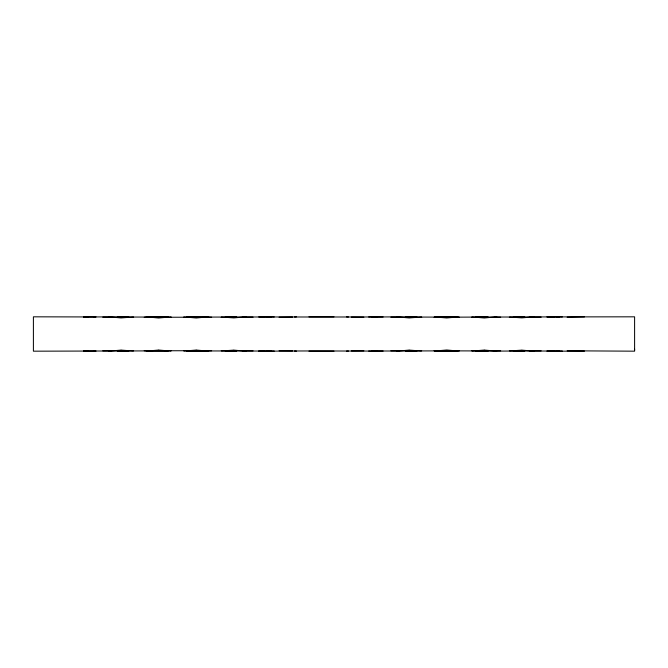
<?xml version="1.0" encoding="UTF-8"?>
<svg xmlns="http://www.w3.org/2000/svg" width="668" height="668" viewBox="0 0 668 668"><rect width="100%" height="100%" fill="white"/><g stroke="black" fill="none" stroke-linecap="round" stroke-linejoin="round"><path stroke-width="1" d="M634.6 350.441L634.6 349.147M383.14 316.966C341.682 316.999 300.299 317.016 258.85 316.949L264.628 316.966M363.868 317.183L351.343 317.1M368.686 316.966L371.575 316.832M225.133 351.026L274.264 351.034M279.082 350.8L292.567 350.95M271.375 351.168C308.649 350.725 345.857 351.159 383.14 351.034M513.208 351.042L562.339 351.026M567.157 350.8L634.6 351.176L634.6 316.824L513.208 316.958M292.567 317.049L279.082 317.2M294.496 316.966L296.425 316.882M584.5 316.874L567.157 317.2M233.8 351.176L236.689 351.051M242.467 350.8L253.072 350.859M521.875 351.176L524.764 351.051M529.582 350.834L541.147 350.859M111.439 317.233L102.772 317.166M117.217 316.983L128.782 316.966M399.514 317.216L390.847 317.166M405.292 316.983L416.857 316.974M346.525 351.101L348.454 351.017M351.343 350.9L363.868 350.817M475.633 350.967L488.158 351.034M494.896 350.784L500.683 350.792M541.147 317.141L529.582 317.166M211.639 350.784L186.589 350.934L233.8 350.967L227.053 350.967M144.196 317.225L168.286 317.083L121.075 317.033L128.782 317.049M253.072 317.141L242.467 317.2M102.772 350.834L111.439 350.767M390.847 350.834L399.514 350.784M457.321 350.875L434.2 350.767L446.725 350.241L459.25 350.809L446.725 350.241L434.2 350.825L484.3 350.95L475.633 350.9M475.633 317.033L521.875 317.024L515.612 317.024M500.683 317.208L494.896 317.216M377.353 351.009L371.575 350.992L416.857 351.026M146.125 317.25L211.639 317.216M88.318 351.017L83.5 351.001L128.782 351.034M225.133 316.974L271.375 316.991L266.557 316.974M334 316.849L308.95 316.857M208.75 350.725L144.196 350.775M308.95 351.143L334 351.151M559.45 351.168L584.5 351.126M121.075 316.824L83.5 316.999L88.318 316.983M409.15 316.824L371.575 317.008L377.353 316.991M484.3 351.176L521.875 350.976L515.612 350.976M457.321 350.842L409.15 350.959L416.857 350.942M258.85 351.092L271.375 351.009L266.557 351.026M475.633 317.1L484.3 317.049L434.2 317.233L446.725 317.759L459.25 317.191L446.725 317.709L434.2 317.175L457.321 317.125M94.096 316.966L96.025 316.958L33.4 316.824L33.4 351.176L96.025 351.042L94.096 351.034M258.85 351.051L264.628 351.034M554.632 351.034L546.925 351.067L559.45 351.017L556.561 351.026M128.782 350.95L121.075 350.967L168.286 350.859L146.125 350.75M227.053 317.033L233.8 317.033L186.589 317.125L208.75 317.275M416.857 317.058L409.15 317.041L457.321 317.158M554.632 316.966L546.925 316.933L559.45 316.983L556.561 316.974M484.3 316.824L488.158 316.966M346.525 316.899L348.454 316.983M405.292 351.017L409.15 351.176M117.217 351.017L121.075 351.176M233.8 316.824L236.689 316.949M294.496 351.034L296.425 351.118M521.875 316.824L524.764 316.949M271.375 316.832L274.264 316.966M368.686 351.034L371.575 351.168M559.45 316.832L562.339 316.974M208.75 317.166L196.225 317.751L183.7 317.2L196.225 317.751L208.75 317.166M496.825 317.166L484.3 317.743L471.775 317.208L484.3 317.743L496.825 317.166M158.65 350.241L146.125 350.834L158.65 350.291L171.175 350.809L158.65 350.241M171.175 317.191L158.65 317.759L146.125 317.166L158.65 317.759L171.175 317.191M121.075 350.282L108.55 350.842L121.075 350.308L133.6 350.758L121.075 350.282M409.15 350.274L396.625 350.842L409.15 350.308L421.675 350.767L409.15 350.274M246.325 317.158L233.8 317.701L221.275 317.258L233.8 317.701L246.325 317.158M534.4 317.158L521.875 317.692L509.35 317.267L521.875 317.676L534.4 317.158M196.225 350.249L183.7 350.8L196.225 350.291L208.75 350.834L196.225 350.249M484.3 350.257L471.775 350.792L484.3 350.299L496.825 350.834L484.3 350.257M421.675 317.233L409.15 317.726L396.625 317.158L409.15 317.726L421.675 317.233M133.6 317.242L121.075 317.717L108.55 317.158L121.075 317.717L133.6 317.242M233.8 350.299L221.275 350.742L233.8 350.316L246.325 350.842L233.8 350.299M521.875 350.308L509.35 350.733L521.875 350.324L534.4 350.842L521.875 350.308"/></g></svg>
